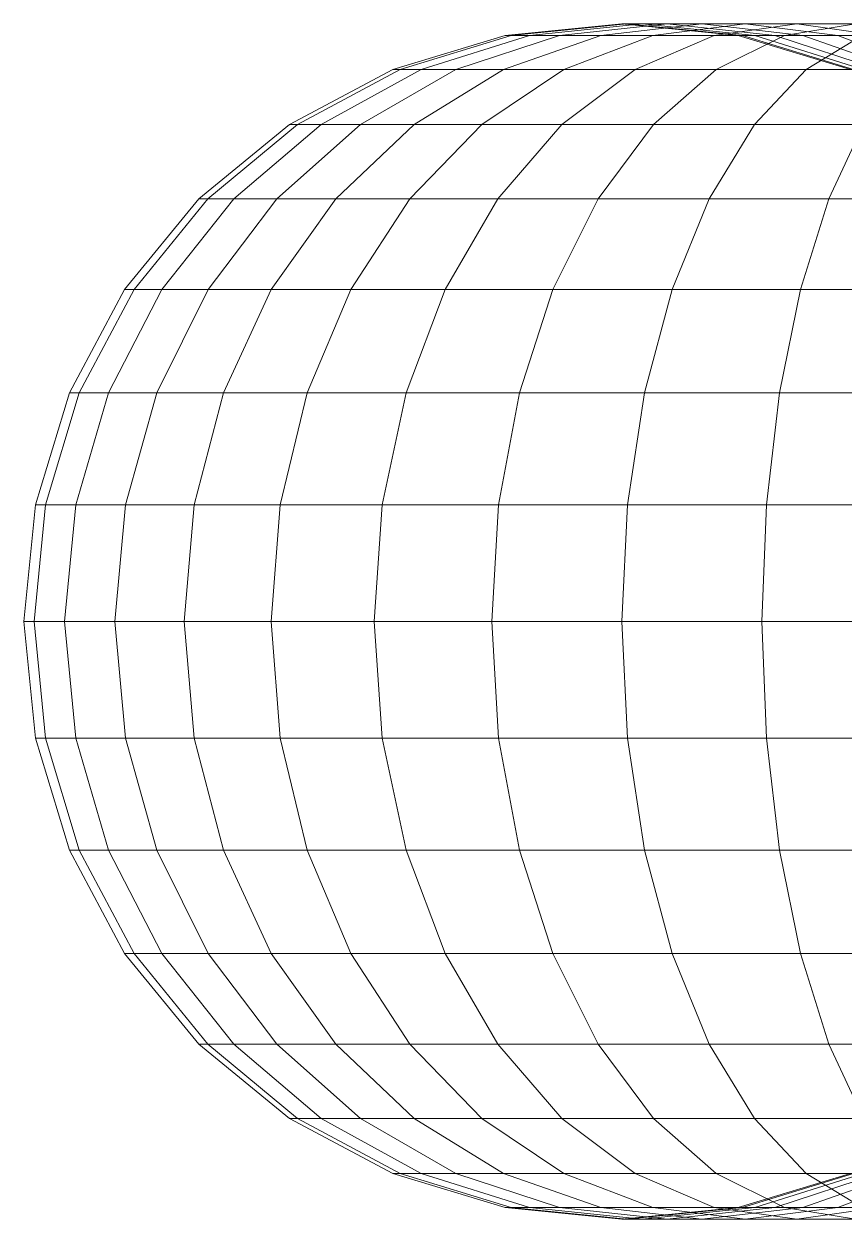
# Model space of a CAD drawing. Header units: millimetres. Extents: x 5.5 to 22.5, y -2 to 6.5.
# Drawn here: x 5.5 to 11.33, y -2 to 6.5 of the extents above; entities that cross this region are included whole.
import ezdxf

# ---------------------------------------------------------------- set-up
doc = ezdxf.new("R2010")
doc.units = ezdxf.units.MM
doc.header["$LTSCALE"] = 50
doc.layers.add('None', color=7, linetype='Continuous', lineweight=5)

msp = doc.modelspace()

# ---------------------------------------------------------------- linework, layer by layer
at = {"layer": 'None', "color": 7, "linetype": 'Continuous', "lineweight": 5, "transparency": 33554687}
for points in [[(9.75, 6.5), (9.7865, 6.5, 0.5547), (8.9645, 6.4183, 0.6629), (8.9209, 6.4183)], [(9.7865, 6.5, -0.5547), (9.75, 6.5), (8.9209, 6.4183), (8.9645, 6.4183, -0.6629)], [(9.7865, 6.5, 0.5547), (9.8948, 6.5, 1.1), (9.0939, 6.4183, 1.3146), (8.9645, 6.4183, 0.6629)], [(9.8948, 6.5, -1.1), (9.7865, 6.5, -0.5547), (8.9645, 6.4183, -0.6629), (9.0939, 6.4183, -1.3146)], [(9.8948, 6.5, 1.1), (10.0737, 6.5, 1.6263), (9.3077, 6.4183, 1.9436), (9.0939, 6.4183, 1.3146)], [(10.0737, 6.5, -1.6263), (9.8948, 6.5, -1.1), (9.0939, 6.4183, -1.3146), (9.3077, 6.4183, -1.9436)], [(10.0737, 6.5, 1.6263), (10.3194, 6.5, 2.125), (9.6013, 6.4183, 2.5396), (9.3077, 6.4183, 1.9436)], [(10.3194, 6.5, -2.125), (10.0737, 6.5, -1.6263), (9.3077, 6.4183, -1.9436), (9.6013, 6.4183, -2.5396)], [(10.3194, 6.5, 2.125), (10.6284, 6.5, 2.5871), (9.9706, 6.4183, 3.0919), (9.6013, 6.4183, 2.5396)], [(10.6284, 6.5, -2.5871), (10.3194, 6.5, -2.125), (9.6013, 6.4183, -2.5396), (9.9706, 6.4183, -3.0919)], [(10.5791, 6.4183), (10.6085, 6.4183, 0.4465), (9.7865, 6.5, 0.5547), (9.75, 6.5)], [(10.6085, 6.4183, -0.4465), (10.5791, 6.4183), (9.75, 6.5), (9.7865, 6.5, -0.5547)], [(10.6085, 6.4183, 0.4465), (10.6957, 6.4183, 0.8854), (9.8948, 6.5, 1.1), (9.7865, 6.5, 0.5547)], [(10.6957, 6.4183, -0.8854), (10.6085, 6.4183, -0.4465), (9.7865, 6.5, -0.5547), (9.8948, 6.5, -1.1)], [(10.6957, 6.4183, 0.8854), (10.8397, 6.4183, 1.3091), (10.0737, 6.5, 1.6263), (9.8948, 6.5, 1.1)], [(10.8397, 6.4183, -1.3091), (10.6957, 6.4183, -0.8854), (9.8948, 6.5, -1.1), (10.0737, 6.5, -1.6263)], [(10.6284, 6.5, 2.5871), (10.9948, 6.5, 3.0052), (10.4085, 6.4183, 3.5915), (9.9706, 6.4183, 3.0919)], [(10.9948, 6.5, -3.0052), (10.6284, 6.5, -2.5871), (9.9706, 6.4183, -3.0919), (10.4085, 6.4183, -3.5915)], [(10.8397, 6.4183, 1.3091), (11.0374, 6.4183, 1.7104), (10.3194, 6.5, 2.125), (10.0737, 6.5, 1.6263)], [(11.0374, 6.4183, -1.7104), (10.8397, 6.4183, -1.3091), (10.0737, 6.5, -1.6263), (10.3194, 6.5, -2.125)], [(11.0374, 6.4183, 1.7104), (11.2861, 6.4183, 2.0824), (10.6284, 6.5, 2.5871), (10.3194, 6.5, 2.125)], [(11.2861, 6.4183, -2.0824), (11.0374, 6.4183, -1.7104), (10.3194, 6.5, -2.125), (10.6284, 6.5, -2.5871)], [(10.9948, 6.5, 3.0052), (11.4129, 6.5, 3.3716), (10.9081, 6.4183, 4.0294), (10.4085, 6.4183, 3.5915)], [(11.4129, 6.5, -3.3716), (10.9948, 6.5, -3.0052), (10.4085, 6.4183, -3.5915), (10.9081, 6.4183, -4.0294)], [(11.2861, 6.4183, 2.0824), (11.5811, 6.4183, 2.4189), (10.9948, 6.5, 3.0052), (10.6284, 6.5, 2.5871)], [(11.5811, 6.4183, -2.4189), (11.2861, 6.4183, -2.0824), (10.6284, 6.5, -2.5871), (10.9948, 6.5, -3.0052)], [(11.4129, 6.5, 3.3716), (11.875, 6.5, 3.6806), (11.4604, 6.4183, 4.3987), (10.9081, 6.4183, 4.0294)], [(11.875, 6.5, -3.6806), (11.4129, 6.5, -3.3716), (10.9081, 6.4183, -4.0294), (11.4604, 6.4183, -4.3987)], [(11.5811, 6.4183, 2.4189), (11.9176, 6.4183, 2.7139), (11.4129, 6.5, 3.3716), (10.9948, 6.5, 3.0052)], [(11.9176, 6.4183, -2.7139), (11.5811, 6.4183, -2.4189), (10.9948, 6.5, -3.0052), (11.4129, 6.5, -3.3716)], [(8.9209, 6.4183), (8.9645, 6.4183, 0.6629), (8.1741, 6.1765, 0.767), (8.1236, 6.1765)], [(8.9645, 6.4183, -0.6629), (8.9209, 6.4183), (8.1236, 6.1765), (8.1741, 6.1765, -0.767)], [(8.9645, 6.4183, 0.6629), (9.0939, 6.4183, 1.3146), (8.3238, 6.1765, 1.5209), (8.1741, 6.1765, 0.767)], [(9.0939, 6.4183, -1.3146), (8.9645, 6.4183, -0.6629), (8.1741, 6.1765, -0.767), (8.3238, 6.1765, -1.5209)], [(9.0939, 6.4183, 1.3146), (9.3077, 6.4183, 1.9436), (8.5711, 6.1765, 2.2487), (8.3238, 6.1765, 1.5209)], [(9.3077, 6.4183, -1.9436), (9.0939, 6.4183, -1.3146), (8.3238, 6.1765, -1.5209), (8.5711, 6.1765, -2.2487)], [(9.3077, 6.4183, 1.9436), (9.6013, 6.4183, 2.5396), (8.9109, 6.1765, 2.9382), (8.5711, 6.1765, 2.2487)], [(9.6013, 6.4183, -2.5396), (9.3077, 6.4183, -1.9436), (8.5711, 6.1765, -2.2487), (8.9109, 6.1765, -2.9382)], [(9.6013, 6.4183, 2.5396), (9.9706, 6.4183, 3.0919), (9.3381, 6.1765, 3.5772), (8.9109, 6.1765, 2.9382)], [(9.9706, 6.4183, -3.0919), (9.6013, 6.4183, -2.5396), (8.9109, 6.1765, -2.9382), (9.3381, 6.1765, -3.5772)], [(9.9706, 6.4183, 3.0919), (10.4085, 6.4183, 3.5915), (9.8448, 6.1765, 4.1552), (9.3381, 6.1765, 3.5772)], [(10.4085, 6.4183, -3.5915), (9.9706, 6.4183, -3.0919), (9.3381, 6.1765, -3.5772), (9.8448, 6.1765, -4.1552)], [(10.4085, 6.4183, 3.5915), (10.9081, 6.4183, 4.0294), (10.4228, 6.1765, 4.6619), (9.8448, 6.1765, 4.1552)], [(10.9081, 6.4183, -4.0294), (10.4085, 6.4183, -3.5915), (9.8448, 6.1765, -4.1552), (10.4228, 6.1765, -4.6619)], [(10.9081, 6.4183, 4.0294), (11.4604, 6.4183, 4.3987), (11.0618, 6.1765, 5.0891), (10.4228, 6.1765, 4.6619)], [(11.4604, 6.4183, -4.3987), (10.9081, 6.4183, -4.0294), (10.4228, 6.1765, -4.6619), (11.0618, 6.1765, -5.0891)], [(11.3764, 6.1765), (11.3989, 6.1765, 0.3424), (10.6085, 6.4183, 0.4465), (10.5791, 6.4183)], [(11.3989, 6.1765, -0.3424), (11.3764, 6.1765), (10.5791, 6.4183), (10.6085, 6.4183, -0.4465)], [(11.3989, 6.1765, 0.3424), (11.4658, 6.1765, 0.679), (10.6957, 6.4183, 0.8854), (10.6085, 6.4183, 0.4465)], [(11.4658, 6.1765, -0.679), (11.3989, 6.1765, -0.3424), (10.6085, 6.4183, -0.4465), (10.6957, 6.4183, -0.8854)], [(11.4658, 6.1765, 0.679), (11.5762, 6.1765, 1.004), (10.8397, 6.4183, 1.3091), (10.6957, 6.4183, 0.8854)], [(11.5762, 6.1765, -1.004), (11.4658, 6.1765, -0.679), (10.6957, 6.4183, -0.8854), (10.8397, 6.4183, -1.3091)], [(11.5762, 6.1765, 1.004), (11.7279, 6.1765, 1.3118), (11.0374, 6.4183, 1.7104), (10.8397, 6.4183, 1.3091)], [(11.7279, 6.1765, -1.3118), (11.5762, 6.1765, -1.004), (10.8397, 6.4183, -1.3091), (11.0374, 6.4183, -1.7104)], [(11.7279, 6.1765, 1.3118), (11.9186, 6.1765, 1.5971), (11.2861, 6.4183, 2.0824), (11.0374, 6.4183, 1.7104)], [(11.9186, 6.1765, -1.5971), (11.7279, 6.1765, -1.3118), (11.0374, 6.4183, -1.7104), (11.2861, 6.4183, -2.0824)], [(11.4604, 6.4183, 4.3987), (12.0564, 6.4183, 4.6923), (11.7513, 6.1765, 5.4289), (11.0618, 6.1765, 5.0891)], [(12.0564, 6.4183, -4.6923), (11.4604, 6.4183, -4.3987), (11.0618, 6.1765, -5.0891), (11.7513, 6.1765, -5.4289)], [(11.9186, 6.1765, 1.5971), (12.1448, 6.1765, 1.8552), (11.5811, 6.4183, 2.4189), (11.2861, 6.4183, 2.0824)], [(12.1448, 6.1765, -1.8552), (11.9186, 6.1765, -1.5971), (11.2861, 6.4183, -2.0824), (11.5811, 6.4183, -2.4189)], [(8.1236, 6.1765), (8.1741, 6.1765, 0.767), (7.4456, 5.7837, 0.8629), (7.3888, 5.7837)], [(8.1741, 6.1765, -0.767), (8.1236, 6.1765), (7.3888, 5.7837), (7.4456, 5.7837, -0.8629)], [(8.1741, 6.1765, 0.767), (8.3238, 6.1765, 1.5209), (7.6141, 5.7837, 1.7111), (7.4456, 5.7837, 0.8629)], [(8.3238, 6.1765, -1.5209), (8.1741, 6.1765, -0.767), (7.4456, 5.7837, -0.8629), (7.6141, 5.7837, -1.7111)], [(8.3238, 6.1765, 1.5209), (8.5711, 6.1765, 2.2487), (7.8923, 5.7837, 2.5299), (7.6141, 5.7837, 1.7111)], [(8.5711, 6.1765, -2.2487), (8.3238, 6.1765, -1.5209), (7.6141, 5.7837, -1.7111), (7.8923, 5.7837, -2.5299)], [(8.5711, 6.1765, 2.2487), (8.9109, 6.1765, 2.9382), (8.2746, 5.7837, 3.3056), (7.8923, 5.7837, 2.5299)], [(8.9109, 6.1765, -2.9382), (8.5711, 6.1765, -2.2487), (7.8923, 5.7837, -2.5299), (8.2746, 5.7837, -3.3056)], [(8.9109, 6.1765, 2.9382), (9.3381, 6.1765, 3.5772), (8.7552, 5.7837, 4.0245), (8.2746, 5.7837, 3.3056)], [(9.3381, 6.1765, -3.5772), (8.9109, 6.1765, -2.9382), (8.2746, 5.7837, -3.3056), (8.7552, 5.7837, -4.0245)], [(9.3381, 6.1765, 3.5772), (9.8448, 6.1765, 4.1552), (9.3252, 5.7837, 4.6748), (8.7552, 5.7837, 4.0245)], [(9.8448, 6.1765, -4.1552), (9.3381, 6.1765, -3.5772), (8.7552, 5.7837, -4.0245), (9.3252, 5.7837, -4.6748)], [(9.8448, 6.1765, 4.1552), (10.4228, 6.1765, 4.6619), (9.9755, 5.7837, 5.2448), (9.3252, 5.7837, 4.6748)], [(10.4228, 6.1765, -4.6619), (9.8448, 6.1765, -4.1552), (9.3252, 5.7837, -4.6748), (9.9755, 5.7837, -5.2448)], [(10.4228, 6.1765, 4.6619), (11.0618, 6.1765, 5.0891), (10.6944, 5.7837, 5.7254), (9.9755, 5.7837, 5.2448)], [(11.0618, 6.1765, -5.0891), (10.4228, 6.1765, -4.6619), (9.9755, 5.7837, -5.2448), (10.6944, 5.7837, -5.7254)], [(11.0618, 6.1765, 5.0891), (11.7513, 6.1765, 5.4289), (11.4701, 5.7837, 6.1077), (10.6944, 5.7837, 5.7254)], [(11.7513, 6.1765, -5.4289), (11.0618, 6.1765, -5.0891), (10.6944, 5.7837, -5.7254), (11.4701, 5.7837, -6.1077)], [(7.3888, 5.7837), (7.4456, 5.7837, 0.8629), (6.8071, 5.2552, 0.947), (6.7448, 5.2552)], [(7.4456, 5.7837, -0.8629), (7.3888, 5.7837), (6.7448, 5.2552), (6.8071, 5.2552, -0.947)], [(7.4456, 5.7837, 0.8629), (7.6141, 5.7837, 1.7111), (6.992, 5.2552, 1.8778), (6.8071, 5.2552, 0.947)], [(7.6141, 5.7837, -1.7111), (7.4456, 5.7837, -0.8629), (6.8071, 5.2552, -0.947), (6.992, 5.2552, -1.8778)], [(7.6141, 5.7837, 1.7111), (7.8923, 5.7837, 2.5299), (7.2973, 5.2552, 2.7763), (6.992, 5.2552, 1.8778)], [(7.8923, 5.7837, -2.5299), (7.6141, 5.7837, -1.7111), (6.992, 5.2552, -1.8778), (7.2973, 5.2552, -2.7763)], [(7.8923, 5.7837, 2.5299), (8.2746, 5.7837, 3.3056), (7.7168, 5.2552, 3.6276), (7.2973, 5.2552, 2.7763)], [(8.2746, 5.7837, -3.3056), (7.8923, 5.7837, -2.5299), (7.2973, 5.2552, -2.7763), (7.7168, 5.2552, -3.6276)], [(8.2746, 5.7837, 3.3056), (8.7552, 5.7837, 4.0245), (8.2443, 5.2552, 4.4165), (7.7168, 5.2552, 3.6276)], [(8.7552, 5.7837, -4.0245), (8.2746, 5.7837, -3.3056), (7.7168, 5.2552, -3.6276), (8.2443, 5.2552, -4.4165)], [(8.7552, 5.7837, 4.0245), (9.3252, 5.7837, 4.6748), (8.8698, 5.2552, 5.1302), (8.2443, 5.2552, 4.4165)], [(9.3252, 5.7837, -4.6748), (8.7552, 5.7837, -4.0245), (8.2443, 5.2552, -4.4165), (8.8698, 5.2552, -5.1302)], [(9.3252, 5.7837, 4.6748), (9.9755, 5.7837, 5.2448), (9.5835, 5.2552, 5.7557), (8.8698, 5.2552, 5.1302)], [(9.9755, 5.7837, -5.2448), (9.3252, 5.7837, -4.6748), (8.8698, 5.2552, -5.1302), (9.5835, 5.2552, -5.7557)], [(9.9755, 5.7837, 5.2448), (10.6944, 5.7837, 5.7254), (10.3724, 5.2552, 6.2832), (9.5835, 5.2552, 5.7557)], [(10.6944, 5.7837, -5.7254), (9.9755, 5.7837, -5.2448), (9.5835, 5.2552, -5.7557), (10.3724, 5.2552, -6.2832)], [(10.6944, 5.7837, 5.7254), (11.4701, 5.7837, 6.1077), (11.2237, 5.2552, 6.7027), (10.3724, 5.2552, 6.2832)], [(11.4701, 5.7837, -6.1077), (10.6944, 5.7837, -5.7254), (10.3724, 5.2552, -6.2832), (11.2237, 5.2552, -6.7027)], [(11.4701, 5.7837, 6.1077), (12.2889, 5.7837, 6.3859), (12.1222, 5.2552, 7.008), (11.2237, 5.2552, 6.7027)], [(12.2889, 5.7837, -6.3859), (11.4701, 5.7837, -6.1077), (11.2237, 5.2552, -6.7027), (12.1222, 5.2552, -7.008)], [(6.7448, 5.2552), (6.8071, 5.2552, 0.947), (6.2831, 4.6112, 1.0159), (6.2163, 4.6112)], [(6.8071, 5.2552, -0.947), (6.7448, 5.2552), (6.2163, 4.6112), (6.2831, 4.6112, -1.0159)], [(6.8071, 5.2552, 0.947), (6.992, 5.2552, 1.8778), (6.4815, 4.6112, 2.0146), (6.2831, 4.6112, 1.0159)], [(6.992, 5.2552, -1.8778), (6.8071, 5.2552, -0.947), (6.2831, 4.6112, -1.0159), (6.4815, 4.6112, -2.0146)], [(6.992, 5.2552, 1.8778), (7.2973, 5.2552, 2.7763), (6.809, 4.6112, 2.9786), (6.4815, 4.6112, 2.0146)], [(7.2973, 5.2552, -2.7763), (6.992, 5.2552, -1.8778), (6.4815, 4.6112, -2.0146), (6.809, 4.6112, -2.9786)], [(7.2973, 5.2552, 2.7763), (7.7168, 5.2552, 3.6276), (7.2591, 4.6112, 3.8919), (6.809, 4.6112, 2.9786)], [(7.7168, 5.2552, -3.6276), (7.2973, 5.2552, -2.7763), (6.809, 4.6112, -2.9786), (7.2591, 4.6112, -3.8919)], [(7.7168, 5.2552, 3.6276), (8.2443, 5.2552, 4.4165), (7.825, 4.6112, 4.7383), (7.2591, 4.6112, 3.8919)], [(8.2443, 5.2552, -4.4165), (7.7168, 5.2552, -3.6276), (7.2591, 4.6112, -3.8919), (7.825, 4.6112, -4.7383)], [(8.2443, 5.2552, 4.4165), (8.8698, 5.2552, 5.1302), (8.4961, 4.6112, 5.5039), (7.825, 4.6112, 4.7383)], [(8.8698, 5.2552, -5.1302), (8.2443, 5.2552, -4.4165), (7.825, 4.6112, -4.7383), (8.4961, 4.6112, -5.5039)], [(8.8698, 5.2552, 5.1302), (9.5835, 5.2552, 5.7557), (9.2617, 4.6112, 6.175), (8.4961, 4.6112, 5.5039)], [(9.5835, 5.2552, -5.7557), (8.8698, 5.2552, -5.1302), (8.4961, 4.6112, -5.5039), (9.2617, 4.6112, -6.175)], [(9.5835, 5.2552, 5.7557), (10.3724, 5.2552, 6.2832), (10.1081, 4.6112, 6.7409), (9.2617, 4.6112, 6.175)], [(10.3724, 5.2552, -6.2832), (9.5835, 5.2552, -5.7557), (9.2617, 4.6112, -6.175), (10.1081, 4.6112, -6.7409)], [(10.3724, 5.2552, 6.2832), (11.2237, 5.2552, 6.7027), (11.0214, 4.6112, 7.191), (10.1081, 4.6112, 6.7409)], [(11.2237, 5.2552, -6.7027), (10.3724, 5.2552, -6.2832), (10.1081, 4.6112, -6.7409), (11.0214, 4.6112, -7.191)], [(11.2237, 5.2552, 6.7027), (12.1222, 5.2552, 7.008), (11.9854, 4.6112, 7.5185), (11.0214, 4.6112, 7.191)], [(12.1222, 5.2552, -7.008), (11.2237, 5.2552, -6.7027), (11.0214, 4.6112, -7.191), (11.9854, 4.6112, -7.5185)], [(6.2163, 4.6112), (6.2831, 4.6112, 1.0159), (5.8938, 3.8764, 1.0672), (5.8235, 3.8764)], [(6.2831, 4.6112, -1.0159), (6.2163, 4.6112), (5.8235, 3.8764), (5.8938, 3.8764, -1.0672)], [(6.2831, 4.6112, 1.0159), (6.4815, 4.6112, 2.0146), (6.1021, 3.8764, 2.1162), (5.8938, 3.8764, 1.0672)], [(6.4815, 4.6112, -2.0146), (6.2831, 4.6112, -1.0159), (5.8938, 3.8764, -1.0672), (6.1021, 3.8764, -2.1162)], [(6.4815, 4.6112, 2.0146), (6.809, 4.6112, 2.9786), (6.4462, 3.8764, 3.1289), (6.1021, 3.8764, 2.1162)], [(6.809, 4.6112, -2.9786), (6.4815, 4.6112, -2.0146), (6.1021, 3.8764, -2.1162), (6.4462, 3.8764, -3.1289)], [(6.809, 4.6112, 2.9786), (7.2591, 4.6112, 3.8919), (6.919, 3.8764, 4.0882), (6.4462, 3.8764, 3.1289)], [(7.2591, 4.6112, -3.8919), (6.809, 4.6112, -2.9786), (6.4462, 3.8764, -3.1289), (6.919, 3.8764, -4.0882)], [(7.2591, 4.6112, 3.8919), (7.825, 4.6112, 4.7383), (7.5134, 3.8764, 4.9773), (6.919, 3.8764, 4.0882)], [(7.825, 4.6112, -4.7383), (7.2591, 4.6112, -3.8919), (6.919, 3.8764, -4.0882), (7.5134, 3.8764, -4.9773)], [(7.825, 4.6112, 4.7383), (8.4961, 4.6112, 5.5039), (8.2183, 3.8764, 5.7817), (7.5134, 3.8764, 4.9773)], [(8.4961, 4.6112, -5.5039), (7.825, 4.6112, -4.7383), (7.5134, 3.8764, -4.9773), (8.2183, 3.8764, -5.7817)], [(8.4961, 4.6112, 5.5039), (9.2617, 4.6112, 6.175), (9.0227, 3.8764, 6.4866), (8.2183, 3.8764, 5.7817)], [(9.2617, 4.6112, -6.175), (8.4961, 4.6112, -5.5039), (8.2183, 3.8764, -5.7817), (9.0227, 3.8764, -6.4866)], [(9.2617, 4.6112, 6.175), (10.1081, 4.6112, 6.7409), (9.9118, 3.8764, 7.081), (9.0227, 3.8764, 6.4866)], [(10.1081, 4.6112, -6.7409), (9.2617, 4.6112, -6.175), (9.0227, 3.8764, -6.4866), (9.9118, 3.8764, -7.081)], [(10.1081, 4.6112, 6.7409), (11.0214, 4.6112, 7.191), (10.8711, 3.8764, 7.5538), (9.9118, 3.8764, 7.081)], [(11.0214, 4.6112, -7.191), (10.1081, 4.6112, -6.7409), (9.9118, 3.8764, -7.081), (10.8711, 3.8764, -7.5538)], [(11.0214, 4.6112, 7.191), (11.9854, 4.6112, 7.5185), (11.8838, 3.8764, 7.8979), (10.8711, 3.8764, 7.5538)], [(11.9854, 4.6112, -7.5185), (11.0214, 4.6112, -7.191), (10.8711, 3.8764, -7.5538), (11.8838, 3.8764, -7.8979)], [(5.8235, 3.8764), (5.8938, 3.8764, 1.0672), (5.654, 3.0791, 1.0988), (5.5817, 3.0791)], [(5.8938, 3.8764, -1.0672), (5.8235, 3.8764), (5.5817, 3.0791), (5.654, 3.0791, -1.0988)], [(5.8938, 3.8764, 1.0672), (6.1021, 3.8764, 2.1162), (5.8685, 3.0791, 2.1788), (5.654, 3.0791, 1.0988)], [(6.1021, 3.8764, -2.1162), (5.8938, 3.8764, -1.0672), (5.654, 3.0791, -1.0988), (5.8685, 3.0791, -2.1788)], [(6.1021, 3.8764, 2.1162), (6.4462, 3.8764, 3.1289), (6.2228, 3.0791, 3.2214), (5.8685, 3.0791, 2.1788)], [(6.4462, 3.8764, -3.1289), (6.1021, 3.8764, -2.1162), (5.8685, 3.0791, -2.1788), (6.2228, 3.0791, -3.2214)], [(6.4462, 3.8764, 3.1289), (6.919, 3.8764, 4.0882), (6.7095, 3.0791, 4.2092), (6.2228, 3.0791, 3.2214)], [(6.919, 3.8764, -4.0882), (6.4462, 3.8764, -3.1289), (6.2228, 3.0791, -3.2214), (6.7095, 3.0791, -4.2092)], [(6.919, 3.8764, 4.0882), (7.5134, 3.8764, 4.9773), (7.3215, 3.0791, 5.1246), (6.7095, 3.0791, 4.2092)], [(7.5134, 3.8764, -4.9773), (6.919, 3.8764, -4.0882), (6.7095, 3.0791, -4.2092), (7.3215, 3.0791, -5.1246)], [(7.5134, 3.8764, 4.9773), (8.2183, 3.8764, 5.7817), (8.0473, 3.0791, 5.9527), (7.3215, 3.0791, 5.1246)], [(8.2183, 3.8764, -5.7817), (7.5134, 3.8764, -4.9773), (7.3215, 3.0791, -5.1246), (8.0473, 3.0791, -5.9527)], [(8.2183, 3.8764, 5.7817), (9.0227, 3.8764, 6.4866), (8.8754, 3.0791, 6.6785), (8.0473, 3.0791, 5.9527)], [(9.0227, 3.8764, -6.4866), (8.2183, 3.8764, -5.7817), (8.0473, 3.0791, -5.9527), (8.8754, 3.0791, -6.6785)], [(9.0227, 3.8764, 6.4866), (9.9118, 3.8764, 7.081), (9.7908, 3.0791, 7.2905), (8.8754, 3.0791, 6.6785)], [(9.9118, 3.8764, -7.081), (9.0227, 3.8764, -6.4866), (8.8754, 3.0791, -6.6785), (9.7908, 3.0791, -7.2905)], [(9.9118, 3.8764, 7.081), (10.8711, 3.8764, 7.5538), (10.7786, 3.0791, 7.7772), (9.7908, 3.0791, 7.2905)], [(10.8711, 3.8764, -7.5538), (9.9118, 3.8764, -7.081), (9.7908, 3.0791, -7.2905), (10.7786, 3.0791, -7.7772)], [(10.8711, 3.8764, 7.5538), (11.8838, 3.8764, 7.8979), (11.8212, 3.0791, 8.1315), (10.7786, 3.0791, 7.7772)], [(11.8838, 3.8764, -7.8979), (10.8711, 3.8764, -7.5538), (10.7786, 3.0791, -7.7772), (11.8212, 3.0791, -8.1315)], [(5.5817, 3.0791), (5.654, 3.0791, 1.0988), (5.573, 2.25, 1.1094), (5.5, 2.25)], [(5.654, 3.0791, -1.0988), (5.5817, 3.0791), (5.5, 2.25), (5.573, 2.25, -1.1094)], [(5.654, 3.0791, 1.0988), (5.8685, 3.0791, 2.1788), (5.7896, 2.25, 2.2), (5.573, 2.25, 1.1094)], [(5.8685, 3.0791, -2.1788), (5.654, 3.0791, -1.0988), (5.573, 2.25, -1.1094), (5.7896, 2.25, -2.2)], [(5.8685, 3.0791, 2.1788), (6.2228, 3.0791, 3.2214), (6.1473, 2.25, 3.2527), (5.7896, 2.25, 2.2)], [(6.2228, 3.0791, -3.2214), (5.8685, 3.0791, -2.1788), (5.7896, 2.25, -2.2), (6.1473, 2.25, -3.2527)], [(6.2228, 3.0791, 3.2214), (6.7095, 3.0791, 4.2092), (6.6388, 2.25, 4.25), (6.1473, 2.25, 3.2527)], [(6.7095, 3.0791, -4.2092), (6.2228, 3.0791, -3.2214), (6.1473, 2.25, -3.2527), (6.6388, 2.25, -4.25)], [(6.7095, 3.0791, 4.2092), (7.3215, 3.0791, 5.1246), (7.2568, 2.25, 5.1743), (6.6388, 2.25, 4.25)], [(7.3215, 3.0791, -5.1246), (6.7095, 3.0791, -4.2092), (6.6388, 2.25, -4.25), (7.2568, 2.25, -5.1743)], [(7.3215, 3.0791, 5.1246), (8.0473, 3.0791, 5.9527), (7.9896, 2.25, 6.0104), (7.2568, 2.25, 5.1743)], [(8.0473, 3.0791, -5.9527), (7.3215, 3.0791, -5.1246), (7.2568, 2.25, -5.1743), (7.9896, 2.25, -6.0104)], [(8.0473, 3.0791, 5.9527), (8.8754, 3.0791, 6.6785), (8.8257, 2.25, 6.7432), (7.9896, 2.25, 6.0104)], [(8.8754, 3.0791, -6.6785), (8.0473, 3.0791, -5.9527), (7.9896, 2.25, -6.0104), (8.8257, 2.25, -6.7432)], [(8.8754, 3.0791, 6.6785), (9.7908, 3.0791, 7.2905), (9.75, 2.25, 7.3612), (8.8257, 2.25, 6.7432)], [(9.7908, 3.0791, -7.2905), (8.8754, 3.0791, -6.6785), (8.8257, 2.25, -6.7432), (9.75, 2.25, -7.3612)], [(9.7908, 3.0791, 7.2905), (10.7786, 3.0791, 7.7772), (10.7473, 2.25, 7.8527), (9.75, 2.25, 7.3612)], [(10.7786, 3.0791, -7.7772), (9.7908, 3.0791, -7.2905), (9.75, 2.25, -7.3612), (10.7473, 2.25, -7.8527)], [(10.7786, 3.0791, 7.7772), (11.8212, 3.0791, 8.1315), (11.8, 2.25, 8.2104), (10.7473, 2.25, 7.8527)], [(11.8212, 3.0791, -8.1315), (10.7786, 3.0791, -7.7772), (10.7473, 2.25, -7.8527), (11.8, 2.25, -8.2104)], [(5.5, 2.25), (5.573, 2.25, 1.1094), (5.654, 1.4209, 1.0988), (5.5817, 1.4209)], [(5.573, 2.25, -1.1094), (5.5, 2.25), (5.5817, 1.4209), (5.654, 1.4209, -1.0988)], [(5.573, 2.25, 1.1094), (5.7896, 2.25, 2.2), (5.8685, 1.4209, 2.1788), (5.654, 1.4209, 1.0988)], [(5.7896, 2.25, -2.2), (5.573, 2.25, -1.1094), (5.654, 1.4209, -1.0988), (5.8685, 1.4209, -2.1788)], [(5.7896, 2.25, 2.2), (6.1473, 2.25, 3.2527), (6.2228, 1.4209, 3.2214), (5.8685, 1.4209, 2.1788)], [(6.1473, 2.25, -3.2527), (5.7896, 2.25, -2.2), (5.8685, 1.4209, -2.1788), (6.2228, 1.4209, -3.2214)], [(6.1473, 2.25, 3.2527), (6.6388, 2.25, 4.25), (6.7095, 1.4209, 4.2092), (6.2228, 1.4209, 3.2214)], [(6.6388, 2.25, -4.25), (6.1473, 2.25, -3.2527), (6.2228, 1.4209, -3.2214), (6.7095, 1.4209, -4.2092)], [(6.6388, 2.25, 4.25), (7.2568, 2.25, 5.1743), (7.3215, 1.4209, 5.1246), (6.7095, 1.4209, 4.2092)], [(7.2568, 2.25, -5.1743), (6.6388, 2.25, -4.25), (6.7095, 1.4209, -4.2092), (7.3215, 1.4209, -5.1246)], [(7.2568, 2.25, 5.1743), (7.9896, 2.25, 6.0104), (8.0473, 1.4209, 5.9527), (7.3215, 1.4209, 5.1246)], [(7.9896, 2.25, -6.0104), (7.2568, 2.25, -5.1743), (7.3215, 1.4209, -5.1246), (8.0473, 1.4209, -5.9527)], [(7.9896, 2.25, 6.0104), (8.8257, 2.25, 6.7432), (8.8754, 1.4209, 6.6785), (8.0473, 1.4209, 5.9527)], [(8.8257, 2.25, -6.7432), (7.9896, 2.25, -6.0104), (8.0473, 1.4209, -5.9527), (8.8754, 1.4209, -6.6785)], [(8.8257, 2.25, 6.7432), (9.75, 2.25, 7.3612), (9.7908, 1.4209, 7.2905), (8.8754, 1.4209, 6.6785)], [(9.75, 2.25, -7.3612), (8.8257, 2.25, -6.7432), (8.8754, 1.4209, -6.6785), (9.7908, 1.4209, -7.2905)], [(9.75, 2.25, 7.3612), (10.7473, 2.25, 7.8527), (10.7786, 1.4209, 7.7772), (9.7908, 1.4209, 7.2905)], [(10.7473, 2.25, -7.8527), (9.75, 2.25, -7.3612), (9.7908, 1.4209, -7.2905), (10.7786, 1.4209, -7.7772)], [(10.7473, 2.25, 7.8527), (11.8, 2.25, 8.2104), (11.8212, 1.4209, 8.1315), (10.7786, 1.4209, 7.7772)], [(11.8, 2.25, -8.2104), (10.7473, 2.25, -7.8527), (10.7786, 1.4209, -7.7772), (11.8212, 1.4209, -8.1315)], [(5.5817, 1.4209), (5.654, 1.4209, 1.0988), (5.8938, 0.6236, 1.0672), (5.8235, 0.6236)], [(5.654, 1.4209, -1.0988), (5.5817, 1.4209), (5.8235, 0.6236), (5.8938, 0.6236, -1.0672)], [(5.654, 1.4209, 1.0988), (5.8685, 1.4209, 2.1788), (6.1021, 0.6236, 2.1162), (5.8938, 0.6236, 1.0672)], [(5.8685, 1.4209, -2.1788), (5.654, 1.4209, -1.0988), (5.8938, 0.6236, -1.0672), (6.1021, 0.6236, -2.1162)], [(5.8685, 1.4209, 2.1788), (6.2228, 1.4209, 3.2214), (6.4462, 0.6236, 3.1289), (6.1021, 0.6236, 2.1162)], [(6.2228, 1.4209, -3.2214), (5.8685, 1.4209, -2.1788), (6.1021, 0.6236, -2.1162), (6.4462, 0.6236, -3.1289)], [(6.2228, 1.4209, 3.2214), (6.7095, 1.4209, 4.2092), (6.919, 0.6236, 4.0882), (6.4462, 0.6236, 3.1289)], [(6.7095, 1.4209, -4.2092), (6.2228, 1.4209, -3.2214), (6.4462, 0.6236, -3.1289), (6.919, 0.6236, -4.0882)], [(6.7095, 1.4209, 4.2092), (7.3215, 1.4209, 5.1246), (7.5134, 0.6236, 4.9773), (6.919, 0.6236, 4.0882)], [(7.3215, 1.4209, -5.1246), (6.7095, 1.4209, -4.2092), (6.919, 0.6236, -4.0882), (7.5134, 0.6236, -4.9773)], [(7.3215, 1.4209, 5.1246), (8.0473, 1.4209, 5.9527), (8.2183, 0.6236, 5.7817), (7.5134, 0.6236, 4.9773)], [(8.0473, 1.4209, -5.9527), (7.3215, 1.4209, -5.1246), (7.5134, 0.6236, -4.9773), (8.2183, 0.6236, -5.7817)], [(8.0473, 1.4209, 5.9527), (8.8754, 1.4209, 6.6785), (9.0227, 0.6236, 6.4866), (8.2183, 0.6236, 5.7817)], [(8.8754, 1.4209, -6.6785), (8.0473, 1.4209, -5.9527), (8.2183, 0.6236, -5.7817), (9.0227, 0.6236, -6.4866)], [(8.8754, 1.4209, 6.6785), (9.7908, 1.4209, 7.2905), (9.9118, 0.6236, 7.081), (9.0227, 0.6236, 6.4866)], [(9.7908, 1.4209, -7.2905), (8.8754, 1.4209, -6.6785), (9.0227, 0.6236, -6.4866), (9.9118, 0.6236, -7.081)], [(9.7908, 1.4209, 7.2905), (10.7786, 1.4209, 7.7772), (10.8711, 0.6236, 7.5538), (9.9118, 0.6236, 7.081)], [(10.7786, 1.4209, -7.7772), (9.7908, 1.4209, -7.2905), (9.9118, 0.6236, -7.081), (10.8711, 0.6236, -7.5538)], [(10.7786, 1.4209, 7.7772), (11.8212, 1.4209, 8.1315), (11.8838, 0.6236, 7.8979), (10.8711, 0.6236, 7.5538)], [(11.8212, 1.4209, -8.1315), (10.7786, 1.4209, -7.7772), (10.8711, 0.6236, -7.5538), (11.8838, 0.6236, -7.8979)], [(5.8235, 0.6236), (5.8938, 0.6236, 1.0672), (6.2831, -0.1112, 1.0159), (6.2163, -0.1112)], [(5.8938, 0.6236, -1.0672), (5.8235, 0.6236), (6.2163, -0.1112), (6.2831, -0.1112, -1.0159)], [(5.8938, 0.6236, 1.0672), (6.1021, 0.6236, 2.1162), (6.4815, -0.1112, 2.0146), (6.2831, -0.1112, 1.0159)], [(6.1021, 0.6236, -2.1162), (5.8938, 0.6236, -1.0672), (6.2831, -0.1112, -1.0159), (6.4815, -0.1112, -2.0146)], [(6.1021, 0.6236, 2.1162), (6.4462, 0.6236, 3.1289), (6.809, -0.1112, 2.9786), (6.4815, -0.1112, 2.0146)], [(6.4462, 0.6236, -3.1289), (6.1021, 0.6236, -2.1162), (6.4815, -0.1112, -2.0146), (6.809, -0.1112, -2.9786)], [(6.4462, 0.6236, 3.1289), (6.919, 0.6236, 4.0882), (7.2591, -0.1112, 3.8919), (6.809, -0.1112, 2.9786)], [(6.919, 0.6236, -4.0882), (6.4462, 0.6236, -3.1289), (6.809, -0.1112, -2.9786), (7.2591, -0.1112, -3.8919)], [(6.919, 0.6236, 4.0882), (7.5134, 0.6236, 4.9773), (7.825, -0.1112, 4.7383), (7.2591, -0.1112, 3.8919)], [(7.5134, 0.6236, -4.9773), (6.919, 0.6236, -4.0882), (7.2591, -0.1112, -3.8919), (7.825, -0.1112, -4.7383)], [(7.5134, 0.6236, 4.9773), (8.2183, 0.6236, 5.7817), (8.4961, -0.1112, 5.5039), (7.825, -0.1112, 4.7383)], [(8.2183, 0.6236, -5.7817), (7.5134, 0.6236, -4.9773), (7.825, -0.1112, -4.7383), (8.4961, -0.1112, -5.5039)], [(8.2183, 0.6236, 5.7817), (9.0227, 0.6236, 6.4866), (9.2617, -0.1112, 6.175), (8.4961, -0.1112, 5.5039)], [(9.0227, 0.6236, -6.4866), (8.2183, 0.6236, -5.7817), (8.4961, -0.1112, -5.5039), (9.2617, -0.1112, -6.175)], [(9.0227, 0.6236, 6.4866), (9.9118, 0.6236, 7.081), (10.1081, -0.1112, 6.7409), (9.2617, -0.1112, 6.175)], [(9.9118, 0.6236, -7.081), (9.0227, 0.6236, -6.4866), (9.2617, -0.1112, -6.175), (10.1081, -0.1112, -6.7409)], [(9.9118, 0.6236, 7.081), (10.8711, 0.6236, 7.5538), (11.0214, -0.1112, 7.191), (10.1081, -0.1112, 6.7409)], [(10.8711, 0.6236, -7.5538), (9.9118, 0.6236, -7.081), (10.1081, -0.1112, -6.7409), (11.0214, -0.1112, -7.191)], [(10.8711, 0.6236, 7.5538), (11.8838, 0.6236, 7.8979), (11.9854, -0.1112, 7.5185), (11.0214, -0.1112, 7.191)], [(11.8838, 0.6236, -7.8979), (10.8711, 0.6236, -7.5538), (11.0214, -0.1112, -7.191), (11.9854, -0.1112, -7.5185)], [(6.2163, -0.1112), (6.2831, -0.1112, 1.0159), (6.8071, -0.7552, 0.947), (6.7448, -0.7552)], [(6.2831, -0.1112, -1.0159), (6.2163, -0.1112), (6.7448, -0.7552), (6.8071, -0.7552, -0.947)], [(6.2831, -0.1112, 1.0159), (6.4815, -0.1112, 2.0146), (6.992, -0.7552, 1.8778), (6.8071, -0.7552, 0.947)], [(6.4815, -0.1112, -2.0146), (6.2831, -0.1112, -1.0159), (6.8071, -0.7552, -0.947), (6.992, -0.7552, -1.8778)], [(6.4815, -0.1112, 2.0146), (6.809, -0.1112, 2.9786), (7.2973, -0.7552, 2.7763), (6.992, -0.7552, 1.8778)], [(6.809, -0.1112, -2.9786), (6.4815, -0.1112, -2.0146), (6.992, -0.7552, -1.8778), (7.2973, -0.7552, -2.7763)], [(6.809, -0.1112, 2.9786), (7.2591, -0.1112, 3.8919), (7.7168, -0.7552, 3.6276), (7.2973, -0.7552, 2.7763)], [(7.2591, -0.1112, -3.8919), (6.809, -0.1112, -2.9786), (7.2973, -0.7552, -2.7763), (7.7168, -0.7552, -3.6276)], [(7.2591, -0.1112, 3.8919), (7.825, -0.1112, 4.7383), (8.2443, -0.7552, 4.4165), (7.7168, -0.7552, 3.6276)], [(7.825, -0.1112, -4.7383), (7.2591, -0.1112, -3.8919), (7.7168, -0.7552, -3.6276), (8.2443, -0.7552, -4.4165)], [(7.825, -0.1112, 4.7383), (8.4961, -0.1112, 5.5039), (8.8698, -0.7552, 5.1302), (8.2443, -0.7552, 4.4165)], [(8.4961, -0.1112, -5.5039), (7.825, -0.1112, -4.7383), (8.2443, -0.7552, -4.4165), (8.8698, -0.7552, -5.1302)], [(8.4961, -0.1112, 5.5039), (9.2617, -0.1112, 6.175), (9.5835, -0.7552, 5.7557), (8.8698, -0.7552, 5.1302)], [(9.2617, -0.1112, -6.175), (8.4961, -0.1112, -5.5039), (8.8698, -0.7552, -5.1302), (9.5835, -0.7552, -5.7557)], [(9.2617, -0.1112, 6.175), (10.1081, -0.1112, 6.7409), (10.3724, -0.7552, 6.2832), (9.5835, -0.7552, 5.7557)], [(10.1081, -0.1112, -6.7409), (9.2617, -0.1112, -6.175), (9.5835, -0.7552, -5.7557), (10.3724, -0.7552, -6.2832)], [(10.1081, -0.1112, 6.7409), (11.0214, -0.1112, 7.191), (11.2237, -0.7552, 6.7027), (10.3724, -0.7552, 6.2832)], [(11.0214, -0.1112, -7.191), (10.1081, -0.1112, -6.7409), (10.3724, -0.7552, -6.2832), (11.2237, -0.7552, -6.7027)], [(11.0214, -0.1112, 7.191), (11.9854, -0.1112, 7.5185), (12.1222, -0.7552, 7.008), (11.2237, -0.7552, 6.7027)], [(11.9854, -0.1112, -7.5185), (11.0214, -0.1112, -7.191), (11.2237, -0.7552, -6.7027), (12.1222, -0.7552, -7.008)], [(6.7448, -0.7552), (6.8071, -0.7552, 0.947), (7.4456, -1.2837, 0.8629), (7.3888, -1.2837)], [(6.8071, -0.7552, -0.947), (6.7448, -0.7552), (7.3888, -1.2837), (7.4456, -1.2837, -0.8629)], [(6.8071, -0.7552, 0.947), (6.992, -0.7552, 1.8778), (7.6141, -1.2837, 1.7111), (7.4456, -1.2837, 0.8629)], [(6.992, -0.7552, -1.8778), (6.8071, -0.7552, -0.947), (7.4456, -1.2837, -0.8629), (7.6141, -1.2837, -1.7111)], [(6.992, -0.7552, 1.8778), (7.2973, -0.7552, 2.7763), (7.8923, -1.2837, 2.5299), (7.6141, -1.2837, 1.7111)], [(7.2973, -0.7552, -2.7763), (6.992, -0.7552, -1.8778), (7.6141, -1.2837, -1.7111), (7.8923, -1.2837, -2.5299)], [(7.2973, -0.7552, 2.7763), (7.7168, -0.7552, 3.6276), (8.2746, -1.2837, 3.3056), (7.8923, -1.2837, 2.5299)], [(7.7168, -0.7552, -3.6276), (7.2973, -0.7552, -2.7763), (7.8923, -1.2837, -2.5299), (8.2746, -1.2837, -3.3056)], [(7.7168, -0.7552, 3.6276), (8.2443, -0.7552, 4.4165), (8.7552, -1.2837, 4.0245), (8.2746, -1.2837, 3.3056)], [(8.2443, -0.7552, -4.4165), (7.7168, -0.7552, -3.6276), (8.2746, -1.2837, -3.3056), (8.7552, -1.2837, -4.0245)], [(8.2443, -0.7552, 4.4165), (8.8698, -0.7552, 5.1302), (9.3252, -1.2837, 4.6748), (8.7552, -1.2837, 4.0245)], [(8.8698, -0.7552, -5.1302), (8.2443, -0.7552, -4.4165), (8.7552, -1.2837, -4.0245), (9.3252, -1.2837, -4.6748)], [(8.8698, -0.7552, 5.1302), (9.5835, -0.7552, 5.7557), (9.9755, -1.2837, 5.2448), (9.3252, -1.2837, 4.6748)], [(9.5835, -0.7552, -5.7557), (8.8698, -0.7552, -5.1302), (9.3252, -1.2837, -4.6748), (9.9755, -1.2837, -5.2448)], [(9.5835, -0.7552, 5.7557), (10.3724, -0.7552, 6.2832), (10.6944, -1.2837, 5.7254), (9.9755, -1.2837, 5.2448)], [(10.3724, -0.7552, -6.2832), (9.5835, -0.7552, -5.7557), (9.9755, -1.2837, -5.2448), (10.6944, -1.2837, -5.7254)], [(10.3724, -0.7552, 6.2832), (11.2237, -0.7552, 6.7027), (11.4701, -1.2837, 6.1077), (10.6944, -1.2837, 5.7254)], [(11.2237, -0.7552, -6.7027), (10.3724, -0.7552, -6.2832), (10.6944, -1.2837, -5.7254), (11.4701, -1.2837, -6.1077)], [(11.2237, -0.7552, 6.7027), (12.1222, -0.7552, 7.008), (12.2889, -1.2837, 6.3859), (11.4701, -1.2837, 6.1077)], [(12.1222, -0.7552, -7.008), (11.2237, -0.7552, -6.7027), (11.4701, -1.2837, -6.1077), (12.2889, -1.2837, -6.3859)], [(7.3888, -1.2837), (7.4456, -1.2837, 0.8629), (8.1741, -1.6765, 0.767), (8.1236, -1.6765)], [(7.4456, -1.2837, -0.8629), (7.3888, -1.2837), (8.1236, -1.6765), (8.1741, -1.6765, -0.767)], [(7.4456, -1.2837, 0.8629), (7.6141, -1.2837, 1.7111), (8.3238, -1.6765, 1.5209), (8.1741, -1.6765, 0.767)], [(7.6141, -1.2837, -1.7111), (7.4456, -1.2837, -0.8629), (8.1741, -1.6765, -0.767), (8.3238, -1.6765, -1.5209)], [(7.6141, -1.2837, 1.7111), (7.8923, -1.2837, 2.5299), (8.5711, -1.6765, 2.2487), (8.3238, -1.6765, 1.5209)], [(7.8923, -1.2837, -2.5299), (7.6141, -1.2837, -1.7111), (8.3238, -1.6765, -1.5209), (8.5711, -1.6765, -2.2487)], [(7.8923, -1.2837, 2.5299), (8.2746, -1.2837, 3.3056), (8.9109, -1.6765, 2.9382), (8.5711, -1.6765, 2.2487)], [(8.2746, -1.2837, -3.3056), (7.8923, -1.2837, -2.5299), (8.5711, -1.6765, -2.2487), (8.9109, -1.6765, -2.9382)], [(8.2746, -1.2837, 3.3056), (8.7552, -1.2837, 4.0245), (9.3381, -1.6765, 3.5772), (8.9109, -1.6765, 2.9382)], [(8.7552, -1.2837, -4.0245), (8.2746, -1.2837, -3.3056), (8.9109, -1.6765, -2.9382), (9.3381, -1.6765, -3.5772)], [(8.7552, -1.2837, 4.0245), (9.3252, -1.2837, 4.6748), (9.8448, -1.6765, 4.1552), (9.3381, -1.6765, 3.5772)], [(9.3252, -1.2837, -4.6748), (8.7552, -1.2837, -4.0245), (9.3381, -1.6765, -3.5772), (9.8448, -1.6765, -4.1552)], [(9.3252, -1.2837, 4.6748), (9.9755, -1.2837, 5.2448), (10.4228, -1.6765, 4.6619), (9.8448, -1.6765, 4.1552)], [(9.9755, -1.2837, -5.2448), (9.3252, -1.2837, -4.6748), (9.8448, -1.6765, -4.1552), (10.4228, -1.6765, -4.6619)], [(9.9755, -1.2837, 5.2448), (10.6944, -1.2837, 5.7254), (11.0618, -1.6765, 5.0891), (10.4228, -1.6765, 4.6619)], [(10.6944, -1.2837, -5.7254), (9.9755, -1.2837, -5.2448), (10.4228, -1.6765, -4.6619), (11.0618, -1.6765, -5.0891)], [(10.6944, -1.2837, 5.7254), (11.4701, -1.2837, 6.1077), (11.7513, -1.6765, 5.4289), (11.0618, -1.6765, 5.0891)], [(11.4701, -1.2837, -6.1077), (10.6944, -1.2837, -5.7254), (11.0618, -1.6765, -5.0891), (11.7513, -1.6765, -5.4289)], [(8.1236, -1.6765), (8.1741, -1.6765, 0.767), (8.9645, -1.9183, 0.6629), (8.9209, -1.9183)], [(8.1741, -1.6765, -0.767), (8.1236, -1.6765), (8.9209, -1.9183), (8.9645, -1.9183, -0.6629)], [(8.1741, -1.6765, 0.767), (8.3238, -1.6765, 1.5209), (9.0939, -1.9183, 1.3146), (8.9645, -1.9183, 0.6629)], [(8.3238, -1.6765, -1.5209), (8.1741, -1.6765, -0.767), (8.9645, -1.9183, -0.6629), (9.0939, -1.9183, -1.3146)], [(8.3238, -1.6765, 1.5209), (8.5711, -1.6765, 2.2487), (9.3077, -1.9183, 1.9436), (9.0939, -1.9183, 1.3146)], [(8.5711, -1.6765, -2.2487), (8.3238, -1.6765, -1.5209), (9.0939, -1.9183, -1.3146), (9.3077, -1.9183, -1.9436)], [(8.5711, -1.6765, 2.2487), (8.9109, -1.6765, 2.9382), (9.6013, -1.9183, 2.5396), (9.3077, -1.9183, 1.9436)], [(8.9109, -1.6765, -2.9382), (8.5711, -1.6765, -2.2487), (9.3077, -1.9183, -1.9436), (9.6013, -1.9183, -2.5396)], [(8.9109, -1.6765, 2.9382), (9.3381, -1.6765, 3.5772), (9.9706, -1.9183, 3.0919), (9.6013, -1.9183, 2.5396)], [(9.3381, -1.6765, -3.5772), (8.9109, -1.6765, -2.9382), (9.6013, -1.9183, -2.5396), (9.9706, -1.9183, -3.0919)], [(9.3381, -1.6765, 3.5772), (9.8448, -1.6765, 4.1552), (10.4085, -1.9183, 3.5915), (9.9706, -1.9183, 3.0919)], [(9.8448, -1.6765, -4.1552), (9.3381, -1.6765, -3.5772), (9.9706, -1.9183, -3.0919), (10.4085, -1.9183, -3.5915)], [(9.8448, -1.6765, 4.1552), (10.4228, -1.6765, 4.6619), (10.9081, -1.9183, 4.0294), (10.4085, -1.9183, 3.5915)], [(10.4228, -1.6765, -4.6619), (9.8448, -1.6765, -4.1552), (10.4085, -1.9183, -3.5915), (10.9081, -1.9183, -4.0294)], [(10.4228, -1.6765, 4.6619), (11.0618, -1.6765, 5.0891), (11.4604, -1.9183, 4.3987), (10.9081, -1.9183, 4.0294)], [(11.0618, -1.6765, -5.0891), (10.4228, -1.6765, -4.6619), (10.9081, -1.9183, -4.0294), (11.4604, -1.9183, -4.3987)], [(10.5791, -1.9183), (10.6085, -1.9183, 0.4465), (11.3989, -1.6765, 0.3424), (11.3764, -1.6765)], [(10.6085, -1.9183, -0.4465), (10.5791, -1.9183), (11.3764, -1.6765), (11.3989, -1.6765, -0.3424)], [(10.6085, -1.9183, 0.4465), (10.6957, -1.9183, 0.8854), (11.4658, -1.6765, 0.679), (11.3989, -1.6765, 0.3424)], [(10.6957, -1.9183, -0.8854), (10.6085, -1.9183, -0.4465), (11.3989, -1.6765, -0.3424), (11.4658, -1.6765, -0.679)], [(10.6957, -1.9183, 0.8854), (10.8397, -1.9183, 1.3091), (11.5762, -1.6765, 1.004), (11.4658, -1.6765, 0.679)], [(10.8397, -1.9183, -1.3091), (10.6957, -1.9183, -0.8854), (11.4658, -1.6765, -0.679), (11.5762, -1.6765, -1.004)], [(10.8397, -1.9183, 1.3091), (11.0374, -1.9183, 1.7104), (11.7279, -1.6765, 1.3118), (11.5762, -1.6765, 1.004)], [(11.0374, -1.9183, -1.7104), (10.8397, -1.9183, -1.3091), (11.5762, -1.6765, -1.004), (11.7279, -1.6765, -1.3118)], [(11.0374, -1.9183, 1.7104), (11.2861, -1.9183, 2.0824), (11.9186, -1.6765, 1.5971), (11.7279, -1.6765, 1.3118)], [(11.2861, -1.9183, -2.0824), (11.0374, -1.9183, -1.7104), (11.7279, -1.6765, -1.3118), (11.9186, -1.6765, -1.5971)], [(11.0618, -1.6765, 5.0891), (11.7513, -1.6765, 5.4289), (12.0564, -1.9183, 4.6923), (11.4604, -1.9183, 4.3987)], [(11.7513, -1.6765, -5.4289), (11.0618, -1.6765, -5.0891), (11.4604, -1.9183, -4.3987), (12.0564, -1.9183, -4.6923)], [(11.2861, -1.9183, 2.0824), (11.5811, -1.9183, 2.4189), (12.1448, -1.6765, 1.8552), (11.9186, -1.6765, 1.5971)], [(11.5811, -1.9183, -2.4189), (11.2861, -1.9183, -2.0824), (11.9186, -1.6765, -1.5971), (12.1448, -1.6765, -1.8552)], [(8.9209, -1.9183), (8.9645, -1.9183, 0.6629), (9.7865, -2, 0.5547), (9.75, -2)], [(8.9645, -1.9183, -0.6629), (8.9209, -1.9183), (9.75, -2), (9.7865, -2, -0.5547)], [(8.9645, -1.9183, 0.6629), (9.0939, -1.9183, 1.3146), (9.8948, -2, 1.1), (9.7865, -2, 0.5547)], [(9.0939, -1.9183, -1.3146), (8.9645, -1.9183, -0.6629), (9.7865, -2, -0.5547), (9.8948, -2, -1.1)], [(9.0939, -1.9183, 1.3146), (9.3077, -1.9183, 1.9436), (10.0737, -2, 1.6263), (9.8948, -2, 1.1)], [(9.3077, -1.9183, -1.9436), (9.0939, -1.9183, -1.3146), (9.8948, -2, -1.1), (10.0737, -2, -1.6263)], [(9.3077, -1.9183, 1.9436), (9.6013, -1.9183, 2.5396), (10.3194, -2, 2.125), (10.0737, -2, 1.6263)], [(9.6013, -1.9183, -2.5396), (9.3077, -1.9183, -1.9436), (10.0737, -2, -1.6263), (10.3194, -2, -2.125)], [(9.6013, -1.9183, 2.5396), (9.9706, -1.9183, 3.0919), (10.6284, -2, 2.5871), (10.3194, -2, 2.125)], [(9.9706, -1.9183, -3.0919), (9.6013, -1.9183, -2.5396), (10.3194, -2, -2.125), (10.6284, -2, -2.5871)], [(9.75, -2), (9.7865, -2, 0.5547), (10.6085, -1.9183, 0.4465), (10.5791, -1.9183)], [(9.7865, -2, -0.5547), (9.75, -2), (10.5791, -1.9183), (10.6085, -1.9183, -0.4465)], [(9.7865, -2, 0.5547), (9.8948, -2, 1.1), (10.6957, -1.9183, 0.8854), (10.6085, -1.9183, 0.4465)], [(9.8948, -2, -1.1), (9.7865, -2, -0.5547), (10.6085, -1.9183, -0.4465), (10.6957, -1.9183, -0.8854)], [(9.8948, -2, 1.1), (10.0737, -2, 1.6263), (10.8397, -1.9183, 1.3091), (10.6957, -1.9183, 0.8854)], [(10.0737, -2, -1.6263), (9.8948, -2, -1.1), (10.6957, -1.9183, -0.8854), (10.8397, -1.9183, -1.3091)], [(9.9706, -1.9183, 3.0919), (10.4085, -1.9183, 3.5915), (10.9948, -2, 3.0052), (10.6284, -2, 2.5871)], [(10.4085, -1.9183, -3.5915), (9.9706, -1.9183, -3.0919), (10.6284, -2, -2.5871), (10.9948, -2, -3.0052)], [(10.0737, -2, 1.6263), (10.3194, -2, 2.125), (11.0374, -1.9183, 1.7104), (10.8397, -1.9183, 1.3091)], [(10.3194, -2, -2.125), (10.0737, -2, -1.6263), (10.8397, -1.9183, -1.3091), (11.0374, -1.9183, -1.7104)], [(10.3194, -2, 2.125), (10.6284, -2, 2.5871), (11.2861, -1.9183, 2.0824), (11.0374, -1.9183, 1.7104)], [(10.6284, -2, -2.5871), (10.3194, -2, -2.125), (11.0374, -1.9183, -1.7104), (11.2861, -1.9183, -2.0824)], [(10.4085, -1.9183, 3.5915), (10.9081, -1.9183, 4.0294), (11.4129, -2, 3.3716), (10.9948, -2, 3.0052)], [(10.9081, -1.9183, -4.0294), (10.4085, -1.9183, -3.5915), (10.9948, -2, -3.0052), (11.4129, -2, -3.3716)], [(10.6284, -2, 2.5871), (10.9948, -2, 3.0052), (11.5811, -1.9183, 2.4189), (11.2861, -1.9183, 2.0824)], [(10.9948, -2, -3.0052), (10.6284, -2, -2.5871), (11.2861, -1.9183, -2.0824), (11.5811, -1.9183, -2.4189)], [(10.9081, -1.9183, 4.0294), (11.4604, -1.9183, 4.3987), (11.875, -2, 3.6806), (11.4129, -2, 3.3716)], [(11.4604, -1.9183, -4.3987), (10.9081, -1.9183, -4.0294), (11.4129, -2, -3.3716), (11.875, -2, -3.6806)], [(10.9948, -2, 3.0052), (11.4129, -2, 3.3716), (11.9176, -1.9183, 2.7139), (11.5811, -1.9183, 2.4189)], [(11.4129, -2, -3.3716), (10.9948, -2, -3.0052), (11.5811, -1.9183, -2.4189), (11.9176, -1.9183, -2.7139)], [(9.75, -2), (9.7865, -2, 0.5547), (9.75, -2)], [(9.75, -2), (9.7865, -2, 0.5547), (9.7865, -2, 0.5547)], [(9.7865, -2, -0.5547), (9.75, -2), (9.7865, -2, -0.5547)], [(9.7865, -2, -0.5547), (9.75, -2), (9.75, -2)], [(9.7865, -2, 0.5547), (9.8948, -2, 1.1), (9.7865, -2, 0.5547)], [(9.7865, -2, 0.5547), (9.8948, -2, 1.1), (9.8948, -2, 1.1)], [(9.8948, -2, -1.1), (9.7865, -2, -0.5547), (9.8948, -2, -1.1)], [(9.8948, -2, -1.1), (9.7865, -2, -0.5547), (9.7865, -2, -0.5547)], [(9.8948, -2, 1.1), (10.0737, -2, 1.6263), (9.8948, -2, 1.1)], [(9.8948, -2, 1.1), (10.0737, -2, 1.6263), (10.0737, -2, 1.6263)], [(10.0737, -2, -1.6263), (9.8948, -2, -1.1), (10.0737, -2, -1.6263)], [(10.0737, -2, -1.6263), (9.8948, -2, -1.1), (9.8948, -2, -1.1)], [(10.0737, -2, 1.6263), (10.3194, -2, 2.125), (10.0737, -2, 1.6263)], [(10.0737, -2, 1.6263), (10.3194, -2, 2.125), (10.3194, -2, 2.125)], [(10.3194, -2, -2.125), (10.0737, -2, -1.6263), (10.3194, -2, -2.125)], [(10.3194, -2, -2.125), (10.0737, -2, -1.6263), (10.0737, -2, -1.6263)], [(10.3194, -2, 2.125), (10.6284, -2, 2.5871), (10.3194, -2, 2.125)], [(10.3194, -2, 2.125), (10.6284, -2, 2.5871), (10.6284, -2, 2.5871)], [(10.6284, -2, -2.5871), (10.3194, -2, -2.125), (10.6284, -2, -2.5871)], [(10.6284, -2, -2.5871), (10.3194, -2, -2.125), (10.3194, -2, -2.125)], [(10.6284, -2, 2.5871), (10.9948, -2, 3.0052), (10.6284, -2, 2.5871)], [(10.6284, -2, 2.5871), (10.9948, -2, 3.0052), (10.9948, -2, 3.0052)], [(10.9948, -2, -3.0052), (10.6284, -2, -2.5871), (10.9948, -2, -3.0052)], [(10.9948, -2, -3.0052), (10.6284, -2, -2.5871), (10.6284, -2, -2.5871)], [(10.9948, -2, 3.0052), (11.4129, -2, 3.3716), (10.9948, -2, 3.0052)], [(10.9948, -2, 3.0052), (11.4129, -2, 3.3716), (11.4129, -2, 3.3716)], [(11.4129, -2, -3.3716), (10.9948, -2, -3.0052), (11.4129, -2, -3.3716)], [(11.4129, -2, -3.3716), (10.9948, -2, -3.0052), (10.9948, -2, -3.0052)]]:
    msp.add_3dface(points, dxfattribs=at)

doc.saveas('drawing.dxf')
